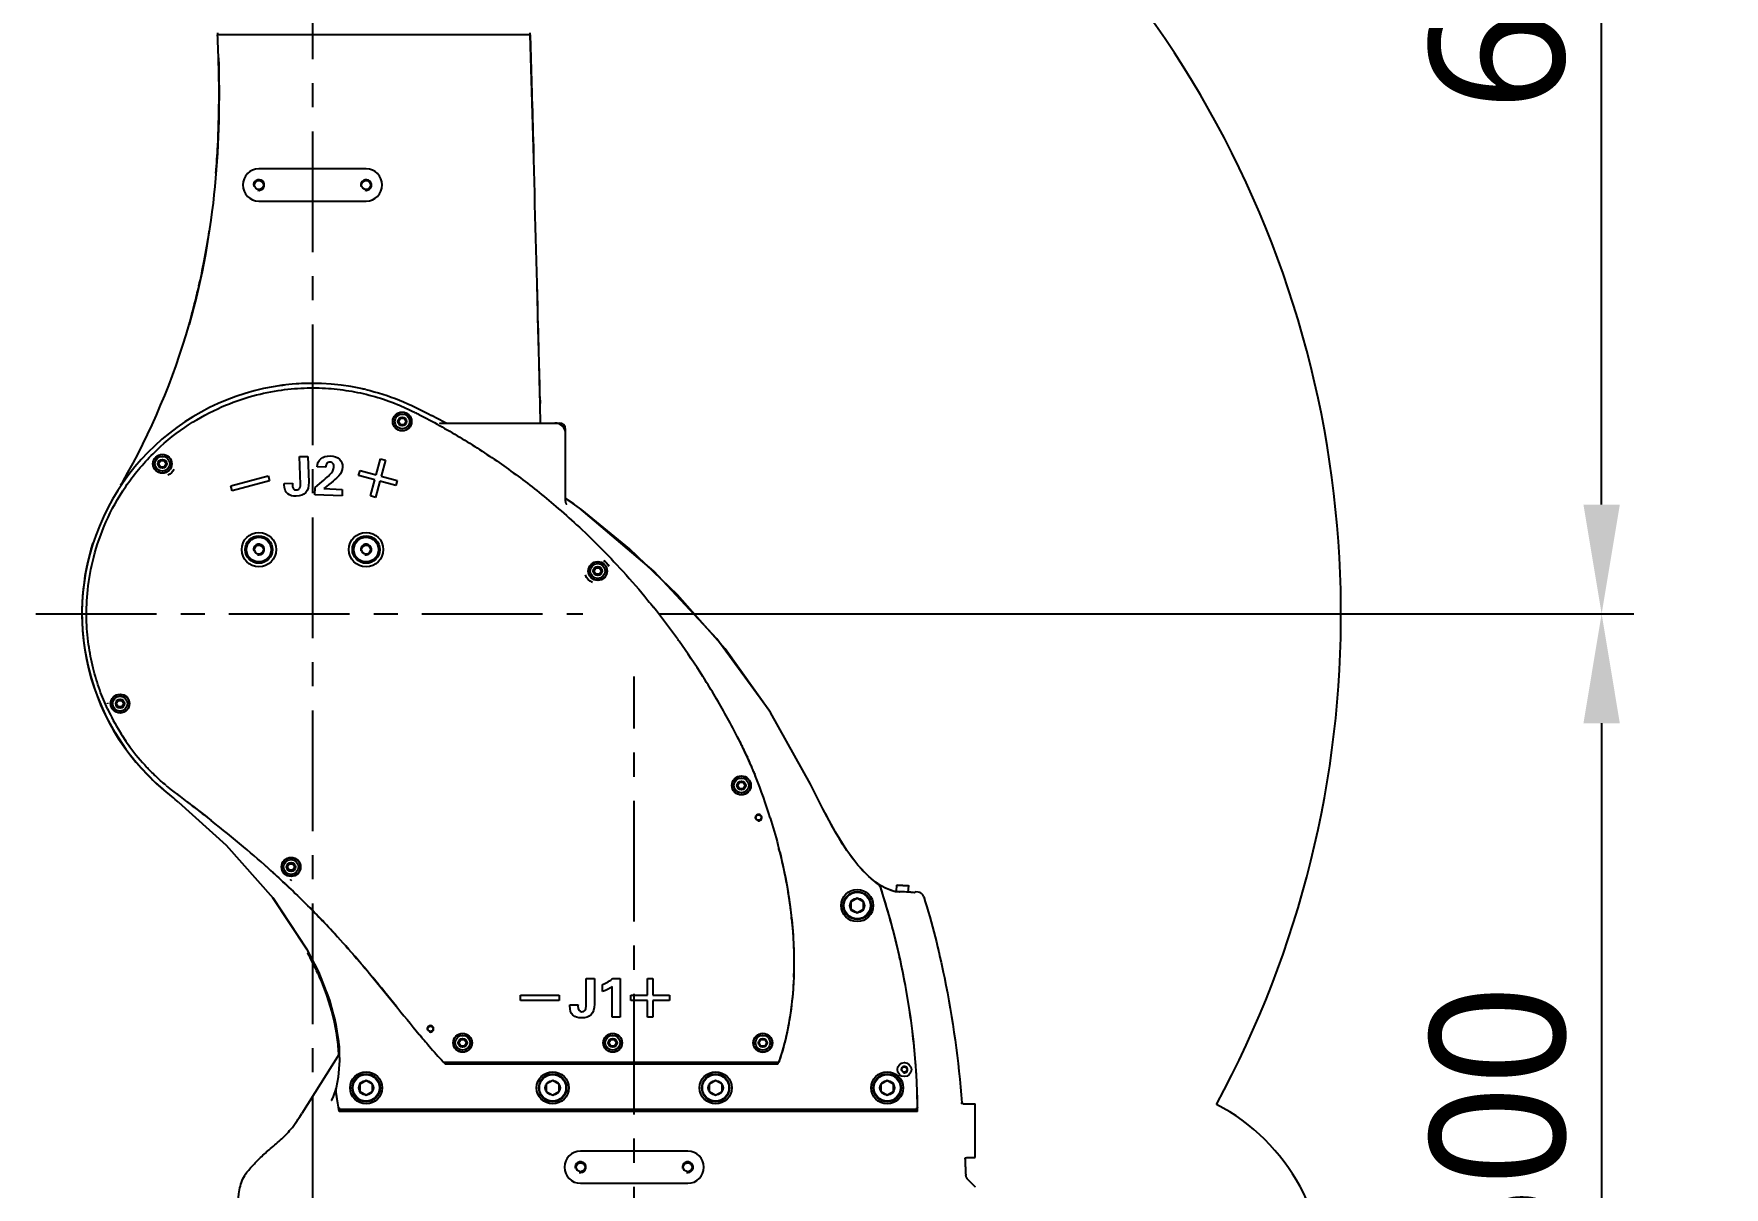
# Model space of a CAD drawing. Header units: millimetres. Extents: x 5828 to 6704, y 123 to 421.
# Drawn here: x 6617.15 to 6643.42, y 321.96 to 339.89 of the extents above; entities that cross this region are included whole.
import ezdxf

# ---------------------------------------------------------------- set-up
doc = ezdxf.new("R2010")
doc.units = ezdxf.units.MM
doc.linetypes.add('BANKLINE1', pattern=[5.5, 4, -1.5])
doc.linetypes.add('CENTER', pattern=[0.6, 0.375, -0.075, 0.075, -0.075])
for name, color, linetype in [('00_COMPONENTS', 7, 'BANKLINE1'), ('外形图', 7, 'Continuous'), ('多重引线', 7, 'Continuous')]:
    doc.layers.add(name, color=color, linetype=linetype)
doc.styles.add('微软雅黑', font='msyh.ttc', dxfattribs={"height": 2.1})
doc.dimstyles.new('尺寸标注_1_20比例', dxfattribs={"dimtxt": 2.1, "dimasz": 1.7, "dimexe": 0.5, "dimexo": 0.4, "dimgap": 0.5, "dimtad": 1, "dimdec": 1, "dimlfac": 20, "dimdsep": 46, "dimtxsty": '微软雅黑', "dimcen": 0.09, "dimadec": 0, "dimazin": 0, "dimtp": 0.01, "dimtm": 0.01, "dimtfac": 1, "dimtdec": 1, "dimtofl": 0, "dimtmove": 0, "dimatfit": 3, "dimfxl": 1, "dimtolj": 1, "dimarcsym": 0})

# ---------------------------------------------------------------- blocks, each defined once
blk = doc.blocks.new('*D1337')
at = {"layer": 'Defpoints', "color": 0}
for p in [(6631.218, 330.874), (6630.913, 314.208), (6641.52, 314.208)]:
    blk.add_point(p, dxfattribs=at)
at = {"layer": '外形图', "color": 0, "linetype": 'Continuous', "lineweight": -2}
for p, q in [((6631.618, 330.874), (6642.02, 330.874)), ((6641.52, 329.174), (6641.52, 315.908)), ((6631.313, 314.208), (6642.02, 314.208))]:
    blk.add_line(p, q, dxfattribs=at)
at = {"layer": '外形图', "color": 0}
for points in [[(6641.803, 329.174), (6641.237, 329.174), (6641.52, 330.874)], [(6641.237, 315.908), (6641.803, 315.908), (6641.52, 314.208)]]:
    blk.add_solid(points, dxfattribs=at)
at = {"layer": '外形图', "color": 0, "insert": (6638.848, 322.763), "char_height": 2.1, "attachment_point": 2, "rotation": 90, "style": '微软雅黑'}
blk.add_mtext('\\A1;\\A1;500', dxfattribs=at)
blk = doc.blocks.new('*D1338')
at = {"layer": 'Defpoints', "color": 0}
for p in [(6623.367, 351.208), (6641.52, 351.208), (6626.482, 330.874)]:
    blk.add_point(p, dxfattribs=at)
at = {"layer": '外形图', "color": 0, "linetype": 'Continuous', "lineweight": -2}
for p, q in [((6623.767, 351.208), (6642.02, 351.208)), ((6641.52, 332.574), (6641.52, 349.508)), ((6626.882, 330.874), (6642.02, 330.874))]:
    blk.add_line(p, q, dxfattribs=at)
at = {"layer": '外形图', "color": 0}
for points in [[(6641.803, 349.508), (6641.237, 349.508), (6641.52, 351.208)], [(6641.237, 332.574), (6641.803, 332.574), (6641.52, 330.874)]]:
    blk.add_solid(points, dxfattribs=at)
at = {"layer": '外形图', "color": 0, "insert": (6638.839, 341.041), "char_height": 2.1, "attachment_point": 2, "rotation": 90, "style": '微软雅黑'}
blk.add_mtext('\\A1;\\A1;610', dxfattribs=at)
blk = doc.blocks.new('*D1345')
at = {"layer": '00_COMPONENTS', "color": 0, "linetype": 'ByBlock', "lineweight": -2, "ltscale": 20}
for p, q in [((6577.981, 330.474), (6577.981, 281.709)), ((6626.482, 314.609), (6626.482, 281.709)), ((6624.782, 282.209), (6579.681, 282.209))]:
    blk.add_line(p, q, dxfattribs=at)
at = {"layer": '00_COMPONENTS', "color": 0}
for points in [[(6579.681, 282.493), (6579.681, 281.926), (6577.981, 282.209)], [(6624.782, 281.926), (6624.782, 282.493), (6626.482, 282.209)]]:
    blk.add_solid(points, dxfattribs=at)
at = {"layer": 'Defpoints', "color": 0}
for p in [(6577.981, 330.874), (6626.482, 315.009), (6577.981, 282.209)]:
    blk.add_point(p, dxfattribs=at)
at = {"layer": '00_COMPONENTS', "color": 0, "insert": (6602.231, 283.801), "char_height": 2.1, "attachment_point": 5, "style": '微软雅黑'}
blk.add_mtext('\\A1;\\A1;1455', dxfattribs=at)
blk = doc.blocks.new('*D1347')
at = {"layer": '00_COMPONENTS', "color": 0, "linetype": 'ByBlock', "lineweight": -2, "ltscale": 20}
for p, q in [((6621.082, 374.376), (6566.968, 374.376)), ((6567.468, 315.908), (6567.468, 372.676)), ((6622.415, 314.208), (6566.968, 314.208))]:
    blk.add_line(p, q, dxfattribs=at)
at = {"layer": '00_COMPONENTS', "color": 0}
for points in [[(6567.752, 372.676), (6567.185, 372.676), (6567.468, 374.376)], [(6567.185, 315.908), (6567.752, 315.908), (6567.468, 314.208)]]:
    blk.add_solid(points, dxfattribs=at)
at = {"layer": 'Defpoints', "color": 0}
for p in [(6567.468, 374.376), (6621.482, 374.376), (6622.815, 314.208)]:
    blk.add_point(p, dxfattribs=at)
at = {"layer": '00_COMPONENTS', "color": 0, "insert": (6565.877, 344.292), "char_height": 2.1, "attachment_point": 5, "rotation": 90, "style": '微软雅黑'}
blk.add_mtext('\\A1;\\A1;1805', dxfattribs=at)

msp = doc.modelspace()

# ---------------------------------------------------------------- linework, layer by layer
at = {"layer": '00_COMPONENTS', "linetype": 'CENTER', "ltscale": 5}
msp.add_line((6617.1838, 330.8743), (6625.6824, 330.8743), dxfattribs=at)
at = {"layer": '00_COMPONENTS', "linetype": 'ByBlock', "ltscale": 20}
for centre, radius, start, end in [((6621.4819, 330.8743), 43.5013, 9, 259), ((6621.4819, 330.8743), 15.9863, 331.51953, 87.2624), ((6621.4819, 330.8743), 12.1191, 96.25982, 253.7161), ((6641.5649, 334.0552), 23.168, 254.87288, 9), ((6634.0819, 320.4743), 3.1333, 354.85283, 62.3997)]:
    msp.add_arc(centre, radius, start, end, dxfattribs=at)
at = {"layer": '外形图', "linetype": 'CENTER', "ltscale": 5}
for p, q in [((6621.4819, 353.3743), (6621.4819, 314.041)), ((6626.4819, 314.0943), (6626.4819, 329.9038))]:
    msp.add_line(p, q, dxfattribs=at)
at = {"layer": '外形图', "linetype": 'Continuous'}
for p, q in [((6620.0056, 339.9077), (6620.0072, 339.8743)), ((6624.8644, 339.8743), (6620.0072, 339.8743)), ((6624.8644, 339.8743), (6624.8634, 339.9077)), ((6622.3153, 337.791), (6620.6486, 337.791)), ((6620.6486, 337.291), (6622.3153, 337.291)), ((6625.0173, 334.253), (6625.0197, 334.1469)), ((6623.5285, 333.8567), (6623.3334, 333.9592)), ((6622.8179, 333.8652), (6622.8472, 333.916)), ((6622.8472, 333.8143), (6622.8179, 333.8652)), ((6622.8472, 333.916), (6622.9059, 333.916)), ((6622.9059, 333.8143), (6622.8472, 333.8143)), ((6622.9059, 333.916), (6622.9353, 333.8652)), ((6622.9353, 333.8652), (6622.9059, 333.8143)), ((6623.4873, 333.841), (6625.3153, 333.841)), ((6623.5208, 333.8499), (6623.5085, 333.8557)), ((6623.5562, 333.8414), (6623.5208, 333.8499)), ((6623.5564, 333.841), (6623.5285, 333.8567)), ((6623.5667, 333.841), (6623.5562, 333.8414)), ((6625.0266, 333.842), (6625.0264, 333.8547)), ((6625.4153, 332.6412), (6625.4153, 333.741)), ((6619.0898, 333.2078), (6619.1191, 333.2586)), ((6619.1191, 333.157), (6619.0898, 333.2078)), ((6619.1191, 333.2586), (6619.1778, 333.2586)), ((6619.1778, 333.2586), (6619.2072, 333.2078)), ((6619.2072, 333.2078), (6619.1778, 333.157)), ((6621.2798, 333.3188), (6621.4101, 333.3231)), ((6621.2942, 332.8841), (6621.2798, 333.3188)), ((6621.4101, 333.3231), (6621.4234, 332.9226)), ((6622.4702, 333.0375), (6622.5371, 333.287)), ((6622.5371, 333.287), (6622.6176, 333.2654)), ((6622.6176, 333.2654), (6622.5507, 333.0159)), ((6619.1778, 333.157), (6619.1191, 333.157)), ((6620.214, 332.8659), (6620.7936, 333.0212)), ((6620.8151, 332.9407), (6620.2356, 332.7854)), ((6620.7936, 333.0212), (6620.8151, 332.9407)), ((6621.042, 332.9016), (6621.1693, 332.9059)), ((6621.1693, 332.9059), (6621.1692, 332.8845)), ((6621.6871, 333.1552), (6621.5531, 333.1606)), ((6622.1991, 333.0238), (6622.2207, 333.1043)), ((6622.4487, 332.957), (6622.1991, 333.0238)), ((6622.2207, 333.1043), (6622.4702, 333.0375)), ((6622.3818, 332.7074), (6622.4487, 332.957)), ((6622.5291, 332.9354), (6622.4623, 332.6859)), ((6622.7787, 332.8685), (6622.5291, 332.9354)), ((6622.5507, 333.0159), (6622.8002, 332.949)), ((6622.8002, 332.949), (6622.7787, 332.8685)), ((6620.2356, 332.7854), (6620.214, 332.8659)), ((6621.0426, 332.8828), (6621.042, 332.9016)), ((6621.5183, 332.7255), (6621.523, 332.8399)), ((6621.9412, 332.7084), (6621.5183, 332.7255)), ((6621.6573, 332.8219), (6621.9454, 332.8103)), ((6621.9454, 332.8103), (6621.9412, 332.7084)), ((6622.4623, 332.6859), (6622.3818, 332.7074)), ((6625.6664, 332.4942), (6625.4153, 332.6738)), ((6625.5494, 332.5778), (6625.4153, 332.6678)), ((6626.7871, 331.5386), (6625.6272, 332.5222)), ((6625.8566, 331.541), (6625.8859, 331.5918)), ((6625.8859, 331.5918), (6625.9446, 331.5918)), ((6625.9446, 331.5918), (6625.974, 331.541)), ((6625.8859, 331.4902), (6625.8566, 331.541)), ((6625.9446, 331.4902), (6625.8859, 331.4902)), ((6625.974, 331.541), (6625.9446, 331.4902)), ((6627.7679, 330.4865), (6626.7871, 331.5386)), ((6627.1533, 330.4889), (6627.161, 330.4782)), ((6627.161, 330.4782), (6627.1656, 330.4718)), ((6628.5817, 329.3728), (6627.7679, 330.4865)), ((6618.4324, 329.4797), (6618.4618, 329.5305)), ((6618.4618, 329.5305), (6618.5205, 329.5305)), ((6618.5205, 329.5305), (6618.5498, 329.4797)), ((6618.4618, 329.4289), (6618.4324, 329.4797)), ((6618.5205, 329.4289), (6618.4618, 329.4289)), ((6618.5498, 329.4797), (6618.5205, 329.4289)), ((6628.5904, 329.3572), (6628.5817, 329.3728)), ((6628.0207, 329.093), (6628.0145, 329.1047)), ((6628.089, 328.9617), (6628.0912, 328.9574)), ((6618.6437, 328.808), (6618.6437, 328.8079)), ((6628.1554, 328.8286), (6628.1607, 328.8178)), ((6628.2377, 328.6552), (6628.2421, 328.6456)), ((6628.0899, 328.2077), (6628.1192, 328.2585)), ((6628.1192, 328.1568), (6628.0899, 328.2077)), ((6628.1192, 328.2585), (6628.1779, 328.2585)), ((6628.1779, 328.2585), (6628.2073, 328.2077)), ((6628.2073, 328.2077), (6628.1779, 328.1568)), ((6628.3509, 328.3948), (6628.3555, 328.3835)), ((6619.2921, 328.038), (6619.2964, 328.0345)), ((6628.1779, 328.1568), (6628.1192, 328.1568)), ((6619.6013, 327.9016), (6619.6378, 327.8733)), ((6619.6378, 327.8733), (6619.671, 327.8474)), ((6619.671, 327.8474), (6619.7364, 327.7963)), ((6619.7364, 327.7963), (6619.7441, 327.7902)), ((6619.7441, 327.7902), (6619.8227, 327.7286)), ((6619.8227, 327.7286), (6619.9074, 327.662)), ((6628.7427, 327.1802), (6628.7456, 327.1683)), ((6621.0899, 326.941), (6621.1192, 326.9918)), ((6621.1192, 326.8902), (6621.0899, 326.941)), ((6621.1192, 326.9918), (6621.1779, 326.9918)), ((6621.1779, 326.8902), (6621.1192, 326.8902)), ((6621.1779, 326.9918), (6621.2073, 326.941)), ((6621.2073, 326.941), (6621.1779, 326.8902)), ((6630.2052, 326.7241), (6630.1724, 326.7541)), ((6630.2131, 326.7189), (6630.2052, 326.7241)), ((6630.2682, 326.6831), (6630.233, 326.706)), ((6630.3898, 326.609), (6630.266, 326.6798)), ((6630.4941, 326.5694), (6630.373, 326.6186)), ((6630.5605, 326.5639), (6630.5672, 326.6603)), ((6630.5708, 326.6634), (6630.5672, 326.6603)), ((6630.5672, 326.6603), (6630.7501, 326.6475)), ((6630.5708, 326.6634), (6630.747, 326.6511)), ((6630.7434, 326.5511), (6630.7501, 326.6475)), ((6630.747, 326.6511), (6630.7501, 326.6475)), ((6620.8621, 326.4672), (6621.3907, 325.6689)), ((6629.9486, 326.4553), (6629.8496, 326.3982)), ((6629.8496, 326.3982), (6629.8496, 326.2838)), ((6630.0476, 326.3982), (6629.9486, 326.4553)), ((6630.0476, 326.2838), (6630.0476, 326.3982)), ((6630.5025, 326.5679), (6630.4941, 326.5694)), ((6630.5076, 326.5676), (6630.6128, 326.5602)), ((6630.6175, 326.5559), (6630.6043, 326.5565)), ((6630.8954, 326.5486), (6630.8481, 326.5519)), ((6630.8484, 326.5496), (6630.8485, 326.5487)), ((6629.8496, 326.2838), (6629.9486, 326.2267)), ((6629.9486, 326.2267), (6630.0476, 326.2838)), ((6621.574, 325.3064), (6621.5845, 325.2856)), ((6622.3581, 325.2959), (6622.3334, 325.3255)), ((6621.5647, 325.2831), (6621.5682, 325.2751)), ((6625.7335, 325.2075), (6625.8639, 325.2075)), ((6625.7335, 324.7726), (6625.7335, 325.2075)), ((6625.8639, 325.2075), (6625.8639, 324.8068)), ((6625.9888, 325.0045), (6625.9888, 325.116)), ((6626.1409, 324.6075), (6626.1409, 325.0818)), ((6626.1513, 325.2075), (6626.2633, 325.2075)), ((6626.2633, 325.2075), (6626.2633, 324.6075)), ((6626.6903, 325.2075), (6626.7737, 325.2075)), ((6626.6903, 324.9492), (6626.6903, 325.2075)), ((6626.7737, 325.2075), (6626.7737, 324.9492)), ((6622.7894, 324.7691), (6622.7865, 324.7728)), ((6624.7153, 324.9492), (6625.3153, 324.9492)), ((6624.7153, 324.8658), (6624.7153, 324.9492)), ((6625.3153, 324.8658), (6624.7153, 324.8658)), ((6625.3153, 324.9492), (6625.3153, 324.8658)), ((6625.482, 324.7985), (6625.6094, 324.7985)), ((6625.482, 324.7797), (6625.482, 324.7985)), ((6625.6094, 324.7985), (6625.6086, 324.7772)), ((6626.432, 324.9492), (6626.6903, 324.9492)), ((6626.432, 324.8659), (6626.432, 324.9492)), ((6626.6903, 324.8659), (6626.432, 324.8659)), ((6626.6903, 324.6075), (6626.6903, 324.8659)), ((6626.7737, 324.9492), (6627.032, 324.9492)), ((6627.032, 324.8659), (6626.7737, 324.8659)), ((6626.7737, 324.8659), (6626.7737, 324.6075)), ((6627.032, 324.9492), (6627.032, 324.8659)), ((6626.2633, 324.6075), (6626.1409, 324.6075)), ((6626.7737, 324.6075), (6626.6903, 324.6075)), ((6623.1799, 324.2921), (6623.1521, 324.3253)), ((6623.7566, 324.2077), (6623.7859, 324.2585)), ((6623.7859, 324.2585), (6623.8446, 324.2585)), ((6623.8446, 324.2585), (6623.874, 324.2077)), ((6626.0899, 324.2077), (6626.1192, 324.2585)), ((6626.1192, 324.2585), (6626.1779, 324.2585)), ((6626.1779, 324.2585), (6626.2073, 324.2077)), ((6628.4232, 324.2077), (6628.4526, 324.2585)), ((6628.4526, 324.2585), (6628.5113, 324.2585)), ((6628.5113, 324.2585), (6628.5406, 324.2077)), ((6621.8975, 324.0304), (6621.3156, 323.1077)), ((6623.7859, 324.1568), (6623.7566, 324.2077)), ((6623.8446, 324.1568), (6623.7859, 324.1568)), ((6623.874, 324.2077), (6623.8446, 324.1568)), ((6626.1192, 324.1568), (6626.0899, 324.2077)), ((6626.1779, 324.1568), (6626.1192, 324.1568)), ((6626.2073, 324.2077), (6626.1779, 324.1568)), ((6628.4526, 324.1568), (6628.4232, 324.2077)), ((6628.5113, 324.1568), (6628.4526, 324.1568)), ((6628.5406, 324.2077), (6628.5113, 324.1568)), ((6623.515, 323.9102), (6623.5171, 323.9079)), ((6623.5171, 323.9079), (6623.5172, 323.9078)), ((6623.5279, 323.8965), (6623.5173, 323.9078)), ((6623.5289, 323.9075), (6628.7111, 323.9076)), ((6628.7169, 323.8743), (6623.5486, 323.8743)), ((6628.7286, 323.9077), (6628.7271, 323.9032)), ((6628.7289, 323.908), (6628.7288, 323.9079)), ((6628.7289, 323.908), (6628.7311, 323.9145)), ((6621.883, 323.6712), (6621.8499, 323.5095)), ((6622.3153, 323.622), (6622.2162, 323.5648)), ((6622.2162, 323.5648), (6622.2162, 323.4505)), ((6622.2162, 323.4505), (6622.3153, 323.3933)), ((6622.4143, 323.5648), (6622.3153, 323.622)), ((6622.3153, 323.3933), (6622.4143, 323.4505)), ((6622.4143, 323.4505), (6622.4143, 323.5648)), ((6625.2153, 323.622), (6625.1162, 323.5648)), ((6625.1162, 323.5648), (6625.1162, 323.4505)), ((6625.1162, 323.4505), (6625.2153, 323.3933)), ((6625.3143, 323.5648), (6625.2153, 323.622)), ((6625.2153, 323.3933), (6625.3143, 323.4505)), ((6625.3143, 323.4505), (6625.3143, 323.5648)), ((6627.7486, 323.622), (6627.6496, 323.5648)), ((6627.6496, 323.5648), (6627.6496, 323.4505)), ((6627.6496, 323.4505), (6627.7486, 323.3933)), ((6627.8476, 323.5648), (6627.7486, 323.622)), ((6627.7486, 323.3933), (6627.8476, 323.4505)), ((6627.8476, 323.4505), (6627.8476, 323.5648)), ((6630.4153, 323.622), (6630.3162, 323.5648)), ((6630.3162, 323.5648), (6630.3162, 323.4505)), ((6630.3162, 323.4505), (6630.4153, 323.3933)), ((6630.5143, 323.5648), (6630.4153, 323.622)), ((6630.4153, 323.3933), (6630.5143, 323.4505)), ((6630.5143, 323.4505), (6630.5143, 323.5648)), ((6621.7747, 323.3133), (6621.7744, 323.3128)), ((6621.8866, 323.2077), (6621.8714, 323.2985)), ((6621.8925, 323.1724), (6621.8866, 323.2077)), ((6630.8847, 323.2076), (6630.8847, 323.2022)), ((6631.5765, 323.274), (6631.5781, 323.2555)), ((6631.5972, 323.2577), (6631.7819, 323.2577)), ((6631.7819, 322.4243), (6631.7819, 323.2577)), ((6621.8978, 323.141), (6621.8925, 323.1724)), ((6630.8846, 323.141), (6621.8978, 323.141)), ((6621.9038, 323.1743), (6630.8703, 323.1743)), ((6621.0514, 322.7612), (6621.0547, 322.7644)), ((6627.3153, 322.5243), (6625.6486, 322.5243)), ((6631.6293, 322.4145), (6631.6296, 322.4074)), ((6631.6509, 322.4243), (6631.7819, 322.4243)), ((6631.6379, 322.1677), (6631.6378, 322.1743)), ((6625.6486, 322.0243), (6627.3153, 322.0243)), ((6631.7846, 321.9682), (6631.6683, 322.0813))]:
    msp.add_line(p, q, dxfattribs=at)
for points in [[(6625.4269, 332.5829), (6625.4302, 332.5783), (6625.4272, 332.584), (6625.4196, 332.6058), (6625.4153, 332.6412)], [(6629.2247, 328.2295), (6628.6017, 329.3415), (6627.8943, 330.3309), (6627.1573, 331.1702), (6626.4101, 331.8844), (6625.6664, 332.4942)], [(6618.2899, 329.4899), (6618.2933, 329.4826), (6618.2955, 329.4748)], [(6630.2661, 326.6797), (6630.1269, 326.7903), (6629.9565, 326.9703), (6629.7871, 327.1977), (6629.6102, 327.484), (6629.4158, 327.8456), (6629.2247, 328.2295)], [(6619.4008, 327.9486), (6620.1402, 327.2804), (6620.8708, 326.4574), (6621.3907, 325.6689)], [(6629.5868, 327.5275), (6629.5616, 327.5702), (6629.4589, 327.7653)], [(6629.7565, 327.2473), (6629.7222, 327.2972), (6629.6558, 327.4102)], [(6629.9198, 327.0196), (6629.8805, 327.0663), (6629.8293, 327.1411)], [(6630.0867, 326.8327), (6630.0424, 326.8733), (6629.9972, 326.9272)], [(6621.1406, 326.7447), (6621.142, 326.7426), (6621.1437, 326.7407), (6621.1451, 326.7387), (6621.1482, 326.7344), (6621.1555, 326.73)], [(6630.6121, 326.5498), (6630.5248, 326.5615), (6630.3898, 326.609)], [(6621.3907, 325.6689), (6621.5731, 325.3108), (6621.7278, 324.9239), (6621.8306, 324.5628), (6621.887, 324.2311), (6621.9026, 323.9319), (6621.883, 323.6712)], [(6621.6984, 324.9925), (6621.7449, 324.8728), (6621.8461, 324.4907), (6621.8952, 324.1442), (6621.8968, 324.0293)], [(6623.5171, 323.9079), (6623.5171, 323.9082), (6623.5173, 323.9089), (6623.5176, 323.9099), (6623.5181, 323.9112), (6623.5187, 323.9127), (6623.5195, 323.9143)], [(6623.5172, 323.9078), (6623.5205, 323.9076), (6623.5289, 323.9075)], [(6628.7111, 323.9076), (6628.7201, 323.9076), (6628.7265, 323.9077)], [(6628.7245, 323.9165), (6628.7258, 323.9148), (6628.7268, 323.9131), (6628.7277, 323.9115), (6628.7284, 323.9101), (6628.7288, 323.909), (6628.7289, 323.9081)], [(6621.8498, 323.5092), (6621.7964, 323.3571), (6621.7744, 323.3128)], [(6631.5972, 323.2577), (6631.5801, 323.2626), (6631.5717, 323.2708), (6631.5702, 323.2735)], [(6631.623, 322.4071), (6631.6227, 322.4059), (6631.6244, 322.4095), (6631.6341, 322.4195), (6631.6509, 322.4243)], [(6631.6683, 322.0813), (6631.6576, 322.0936), (6631.6489, 322.1077)]]:
    msp.add_lwpolyline(points, dxfattribs=at)
for centre, radius in [((6620.6486, 337.541), 0.07), ((6622.3153, 337.541), 0.07), ((6622.8766, 333.8652), 0.1467), ((6622.8766, 333.8652), 0.1438), ((6622.8766, 333.8652), 0.115), ((6622.8766, 333.8652), 0.0684), ((6619.1485, 333.2078), 0.1467), ((6619.1485, 333.2078), 0.1438), ((6619.1485, 333.2078), 0.115), ((6619.1485, 333.2078), 0.0684), ((6620.6485, 331.8741), 0.07), ((6622.3152, 331.8741), 0.07), ((6625.9153, 331.541), 0.1467), ((6625.9153, 331.541), 0.1438), ((6625.9153, 331.541), 0.115), ((6625.9153, 331.541), 0.0684), ((6618.4911, 329.4797), 0.1467), ((6618.4911, 329.4797), 0.1438), ((6618.4911, 329.4797), 0.115), ((6618.4911, 329.4797), 0.0684), ((6628.1487, 328.2079), 0.1483), ((6628.1486, 328.2077), 0.1467), ((6628.1486, 328.2077), 0.1438), ((6628.1486, 328.2077), 0.115), ((6628.1486, 328.2077), 0.0684), ((6628.4153, 327.7079), 0.0417), ((6621.1488, 326.9411), 0.1483), ((6621.1486, 326.941), 0.1467), ((6621.1486, 326.941), 0.1438), ((6621.1486, 326.941), 0.115), ((6621.1486, 326.941), 0.0684), ((6629.9486, 326.341), 0.25), ((6629.9486, 326.341), 0.2167), ((6629.9486, 326.341), 0.2067), ((6629.9486, 326.341), 0.1143), ((6623.3153, 324.4244), 0.0417), ((6623.8153, 324.2077), 0.1467), ((6623.8153, 324.2077), 0.1438), ((6623.8153, 324.2077), 0.115), ((6623.8153, 324.2077), 0.0684), ((6626.1486, 324.2077), 0.1467), ((6626.1486, 324.2077), 0.1438), ((6626.1486, 324.2077), 0.115), ((6626.1486, 324.2077), 0.0684), ((6628.482, 324.2076), 0.1483), ((6628.4819, 324.2077), 0.1467), ((6628.4819, 324.2077), 0.1438), ((6628.4819, 324.2077), 0.115), ((6628.4819, 324.2077), 0.0684), ((6622.3153, 323.5077), 0.25), ((6622.3153, 323.5077), 0.2167), ((6622.3153, 323.5077), 0.2067), ((6625.2153, 323.5077), 0.25), ((6625.2153, 323.5077), 0.2167), ((6625.2153, 323.5077), 0.2067), ((6627.7486, 323.5077), 0.25), ((6627.7486, 323.5077), 0.2167), ((6627.7486, 323.5077), 0.2067), ((6630.4153, 323.5077), 0.25), ((6630.4153, 323.5077), 0.2167), ((6630.4153, 323.5077), 0.2067), ((6630.6819, 323.791), 0.1083), ((6630.6819, 323.791), 0.0417), ((6622.3153, 323.5077), 0.1143), ((6625.2153, 323.5077), 0.1143), ((6627.7486, 323.5077), 0.1143), ((6630.4153, 323.5077), 0.1143), ((6625.6486, 322.2743), 0.07), ((6627.3153, 322.2743), 0.07)]:
    msp.add_circle(centre, radius, dxfattribs=at)
for centre, radius, start, end in [((6598.2652, 338.8649), 21.7654, 1.71624, 2.65821), ((6598.2664, 338.865), 21.7642, 1.71541, 2.65822), ((5723.9183, 312.5642), 901.3599, 1.3788003, 1.7362574), ((6605.7712, 338.8703), 14.2564, 355.3941, 357.11317), ((6620.6486, 337.541), 0.25, 90, 270), ((6622.3153, 337.541), 0.25, 270, 90), ((6620.6486, 337.541), 0.0833, 255, 195), ((6622.3153, 337.541), 0.0833, 255, 195), ((6607.9289, 338.6323), 12.0848, 349.16075, 351.40055), ((6608.3398, 338.5543), 11.6666, 347.2143, 349.15767), ((6608.5948, 338.4969), 11.4052, 345.76695, 347.17056), ((6620.2369, 335.8544), 0.5333, 166.82632, 168.10516), ((6019.2759, 320.0562), 605.9077, 1.3426042, 1.5126105), ((6608.7714, 338.452), 11.223, 344.06669, 345.76734), ((6609.037, 338.3731), 10.9459, 330.15917, 344.08192), ((6621.4819, 330.8743), 3.5833, 77.89364, 232.32952), ((6621.4843, 330.8589), 3.5988, 97.0907, 98.77927), ((6621.4823, 330.8897), 3.568, 89.00961, 94.05431), ((6621.5137, 330.9353), 3.5171, 76.92639, 78.18614), ((6620.6615, 329.1391), 5.4329, 63.62713, 63.74381), ((6623.4873, 334.0601), 0.2191, 261.81158, 270.00154), ((6625.2486, 333.6743), 0.1667, 0, 90), ((6625.3153, 333.741), 0.1, 0, 90), ((6608.7238, 338.5414), 11.3013, 329.91386, 330.20924), ((6620.6485, 331.8741), 0.0833, 255, 195), ((6622.3152, 331.8741), 0.0833, 255, 195), ((6617.4067, 323.4824), 12.0036, 35.71115, 38.65636), ((6617.3209, 323.4203), 12.1095, 35.48906, 35.61303), ((6617.2172, 323.3483), 12.2358, 32.37457, 35.48177), ((6617.1554, 323.3089), 12.3091, 32.07679, 32.3753), ((6617.0909, 323.2692), 12.3848, 28.89513, 32.074), ((6621.4939, 330.8858), 3.5272, 204.96949, 211.44991), ((6618.9617, 324.3001), 10.2487, 27.95634, 28.90353), ((6621.4684, 330.8684), 3.4964, 211.42488, 216.10828), ((6621.4693, 330.8692), 3.4973, 211.60515, 216.03435), ((6619.4415, 324.5539), 9.706, 27.06439, 27.88209), ((6619.734, 324.7041), 9.3772, 26.92603, 27.06058), ((6621.5277, 330.8921), 3.6266, 215.83271, 229.12957), ((6621.3594, 330.7929), 3.3638, 216.16272, 223.2353), ((6620.0481, 324.8632), 9.0252, 26.06382, 26.9777), ((6619.9918, 324.8347), 9.0881, 26.10644, 26.9278), ((6620.3869, 325.0296), 8.6477, 25.91195, 26.09859), ((6620.9193, 325.287), 8.0563, 24.71367, 25.99267), ((6620.8221, 325.24), 8.1642, 25.06964, 25.91857), ((6621.2474, 325.4397), 7.6944, 24.81143, 25.06478), ((6621.4769, 330.9), 3.5228, 223.19661, 223.35975), ((6621.7298, 325.6624), 7.1631, 23.53898, 24.81346), ((6621.9415, 325.7571), 6.9313, 23.6223, 24.62927), ((6622.7226, 326.0991), 6.0785, 22.81704, 23.61855), ((6622.5888, 326.0412), 6.2242, 23.15686, 23.50089), ((6623.1608, 326.2851), 5.6024, 22.22603, 23.16345), ((6623.4343, 326.3985), 5.3064, 22.09863, 22.81794), ((6621.5353, 331.0222), 3.6527, 230.3789, 230.62341), ((6623.7115, 326.5115), 5.007, 21.93673, 22.21089), ((6623.9879, 326.6234), 4.7089, 21.52136, 21.9494), ((6623.9614, 326.6122), 4.7376, 21.6483, 21.93665), ((6624.1851, 326.701), 4.4969, 21.34598, 21.64829), ((6624.1506, 326.6877), 4.5339, 21.34286, 21.5197), ((6619.4904, 324.8595), 9.5398, 17.36371, 21.38357), ((6604.1221, 309.4731), 23.9747, 50.41029, 50.73334), ((6603.6686, 307.3714), 25.9874, 52.18632, 52.37159), ((6607.7961, 312.2569), 19.5959, 49.92457, 51.82595), ((6608.107, 312.6391), 19.1033, 49.90005, 51.85046), ((6628.4153, 327.7079), 0.05, 254.94477, 90.00147), ((6609.6578, 314.4838), 16.6933, 47.93909, 49.89338), ((6620.3107, 325.1012), 8.6845, 13.85066, 14.20371), ((6610.3639, 315.2673), 15.6389, 46.21686, 48.40591), ((6630.1924, 326.5708), 0.1315, 41.0391, 55.97669), ((6618.8149, 322.9133), 12.0818, 11.01684, 17.84372), ((6618.886, 322.9341), 12.0076, 12.91228, 17.85316), ((6611.0069, 315.9425), 14.7065, 42.46976, 45.32508), ((6631.6168, 346.7514), 20.2202, 266.93716, 267.12993), ((6630.8884, 326.4488), 0.1, 17.23269, 86), ((6621.8445, 325.3811), 7.1241, 6.08139, 6.26236), ((6616.799, 323.1371), 5.227, 28.00665, 28.2078), ((6616.9789, 323.231), 5.0241, 25.13746, 28.0247), ((6608.7333, 313.917), 17.7515, 39.99181, 41.88661), ((6618.6315, 322.8711), 12.2698, 11.44381, 12.93377), ((6617.2348, 323.3527), 4.7407, 24.02932, 25.12061), ((6623.2607, 325.4421), 5.7054, 357.85433, 358.44081), ((6618.6958, 322.8843), 12.2042, 11.04396, 11.44283), ((6618.7929, 322.9027), 12.1054, 8.62761, 11.04664), ((6619.1679, 322.9587), 11.7263, 6.99087, 8.6318), ((6623.3153, 324.4244), 0.05, 255.44574, 90.00147), ((6619.8836, 323.0449), 11.0054, 4.48591, 6.99872), ((6630.2137, 330.1105), 9.1278, 220.71757, 222.78691), ((6630.2134, 330.1102), 9.1274, 220.71754, 222.78742), ((6628.8586, 328.8679), 7.2891, 223.00254, 223.24072), ((6625.3018, 325.0965), 3.6272, 340.30874, 340.79206), ((6630.6819, 323.791), 0.05, 255, 195), ((6620.8561, 323.1207), 10.0299, 2.68995, 4.48876), ((6536.1957, 308.8933), 86.8782, 9.483512, 9.642805), ((6562.2547, 313.3005), 60.4492, 9.520164, 9.661793), ((6622.0024, 323.4684), 0.158, 164.93959, 170.50428), ((6622.0796, 323.1767), 8.8052, 0.20082, 2.69968), ((6626.1607, 325.3941), 4.8009, 207.09203, 207.53977), ((6627.5561, 324.6217), 3.6164, 336.4079, 336.98292), ((6622.6942, 323.1829), 8.1905, 359.94351, 0.13528), ((6622.7765, 323.1828), 8.1082, 359.70464, 359.94359), ((6625.6486, 322.2743), 0.25, 90, 270), ((6627.3153, 322.2743), 0.25, 270, 90), ((6609.1005, 321.4982), 22.5474, 1.71848, 2.31107), ((6625.6486, 322.2743), 0.0833, 255, 195), ((6627.3153, 322.2743), 0.0833, 255, 195), ((6640.1426, 322.3364), 8.5064, 181.13602, 181.2549), ((6631.7156, 321.8973), 0.0989, 41.85423, 45.77233)]:
    msp.add_arc(centre, radius, start, end, dxfattribs=at)
for points in [[(6624.8644, 339.8743), (6624.874, 339.5556), (6624.8837, 339.2277), (6624.8934, 338.8942)], [(6620.0208, 339.5165), (6620.0585, 338.25), (6619.9826, 336.8398), (6619.5632, 335.3711)], [(6620.0096, 338.1523), (6620.0333, 338.622), (6620.0339, 339.078), (6620.0208, 339.5168)], [(6624.8934, 338.8942), (6624.9018, 338.6049), (6624.9102, 338.3114), (6624.9186, 338.016)], [(6625.0264, 333.8547), (6625.0234, 333.9852), (6625.0204, 334.1181), (6625.0173, 334.253)], [(6621.5531, 333.1606), (6621.5569, 333.214), (6621.577, 333.2563), (6621.6133, 333.2867)], [(6621.6133, 333.2867), (6621.6493, 333.3169), (6621.6971, 333.3313), (6621.7568, 333.3289)], [(6621.7067, 333.215), (6621.6969, 333.2025), (6621.6903, 333.1827), (6621.6871, 333.1552)], [(6621.7554, 333.2323), (6621.7329, 333.2332), (6621.7163, 333.2272), (6621.7067, 333.215)], [(6621.7997, 333.2105), (6621.7885, 333.2243), (6621.7738, 333.2316), (6621.7554, 333.2323)], [(6621.7568, 333.3289), (6621.8203, 333.3263), (6621.8685, 333.3089), (6621.9018, 333.2769)], [(6621.8155, 333.1571), (6621.8164, 333.1789), (6621.8108, 333.1966), (6621.7997, 333.2105)], [(6621.9018, 333.2769), (6621.9353, 333.2447), (6621.9512, 333.2035), (6621.9492, 333.1526)], [(6619.328, 333.1221), (6619.3096, 333.0824), (6619.2751, 333.0476), (6619.2355, 333.0289)], [(6621.4234, 332.9226), (6621.4258, 332.85), (6621.41, 332.7959), (6621.377, 332.7605)], [(6621.523, 332.8399), (6621.6285, 332.9259), (6621.703, 332.9907), (6621.7471, 333.0344)], [(6621.8905, 333.0196), (6621.8534, 332.9762), (6621.7754, 332.9104), (6621.6573, 332.8219)], [(6621.7471, 333.0344), (6621.791, 333.0778), (6621.814, 333.1187), (6621.8155, 333.1571)], [(6621.9492, 333.1526), (6621.9473, 333.1071), (6621.9275, 333.0627), (6621.8905, 333.0196)], [(6621.0962, 332.7425), (6621.0626, 332.7702), (6621.0448, 332.8169), (6621.0426, 332.8828)], [(6621.2283, 332.7038), (6621.1736, 332.702), (6621.1297, 332.7147), (6621.0962, 332.7425)], [(6621.1692, 332.8845), (6621.1689, 332.8273), (6621.1909, 332.7995), (6621.2284, 332.8008)], [(6621.377, 332.7605), (6621.3438, 332.7248), (6621.2943, 332.706), (6621.2283, 332.7038)], [(6621.2284, 332.8008), (6621.2527, 332.8016), (6621.27, 332.8084), (6621.2803, 332.8214)], [(6621.2803, 332.8214), (6621.2905, 332.8342), (6621.2952, 332.8553), (6621.2942, 332.8841)], [(6626.0045, 331.7066), (6626.0403, 331.6869), (6626.0708, 331.6538), (6626.0875, 331.6165)], [(6625.8325, 331.3605), (6625.7839, 331.3821), (6625.7423, 331.4288), (6625.7263, 331.4796)], [(6619.5349, 327.953), (6619.6384, 327.8732), (6619.7417, 327.793), (6619.846, 327.7142)], [(6628.7456, 327.1683), (6628.8183, 326.8718), (6628.8753, 326.5709), (6628.9132, 326.268)], [(6630.3155, 326.6154), (6630.3072, 326.6412), (6630.2885, 326.6646), (6630.2661, 326.6798)], [(6630.2916, 326.6571), (6630.3021, 326.6451), (6630.3106, 326.6307), (6630.3155, 326.6154)], [(6630.9839, 326.4784), (6631.1117, 326.0665), (6631.2171, 325.6471), (6631.3033, 325.2245)], [(6628.9286, 326.1358), (6628.9565, 325.8731), (6628.9699, 325.6082), (6628.9653, 325.344)], [(6622.7865, 324.7728), (6622.6647, 324.9233), (6622.5428, 325.0738), (6622.4191, 325.2228)], [(6625.9888, 325.116), (6626.0565, 325.1407), (6626.1104, 325.1712), (6626.1513, 325.2075)], [(6626.1409, 325.0818), (6626.1054, 325.0533), (6626.0548, 325.0279), (6625.9888, 325.0045)], [(6628.9621, 325.2285), (6628.9536, 324.9998), (6628.931, 324.771), (6628.8917, 324.5456)], [(6630.8847, 323.2077), (6630.8825, 323.8828), (6630.8033, 324.5595), (6630.674, 325.2221)], [(6631.3033, 325.2245), (6631.4346, 324.5812), (6631.5223, 323.9283), (6631.5765, 323.274)], [(6625.5309, 324.6376), (6625.4983, 324.6664), (6625.482, 324.7136), (6625.482, 324.7797)], [(6625.6086, 324.7772), (6625.6064, 324.72), (6625.6274, 324.6915), (6625.665, 324.6915)], [(6625.7175, 324.7104), (6625.7281, 324.7228), (6625.7335, 324.7437), (6625.7335, 324.7726)], [(6625.8639, 324.8068), (6625.8639, 324.7341), (6625.8463, 324.6806), (6625.8122, 324.6463)], [(6625.6617, 324.5946), (6625.6069, 324.5946), (6625.5635, 324.6088), (6625.5309, 324.6376)], [(6625.8122, 324.6463), (6625.7778, 324.6117), (6625.7277, 324.5946), (6625.6617, 324.5946)], [(6625.665, 324.6915), (6625.6892, 324.6915), (6625.7068, 324.6978), (6625.7175, 324.7104)], [(6628.8849, 324.5075), (6628.8476, 324.3043), (6628.7963, 324.1029), (6628.7286, 323.9077)], [(6621.8465, 323.4458), (6621.8437, 323.4618), (6621.8439, 323.4785), (6621.8466, 323.4945)], [(6621.8466, 323.4944), (6621.8439, 323.4784), (6621.8437, 323.4618), (6621.8465, 323.4459)], [(6621.2025, 322.9386), (6621.2364, 322.9852), (6621.2728, 323.0398), (6621.3156, 323.1077)], [(6631.6489, 322.1077), (6631.6423, 322.1207), (6631.6386, 322.1355), (6631.6383, 322.1501)]]:
    msp.add_open_spline(points, degree=3, dxfattribs=at)
for points, knots in [([(6618.2964, 329.3969), (6618.2515, 329.4932), (6618.1657, 329.7017), (6618.0646, 330.0361), (6617.9935, 330.4066), (6617.961, 330.8141), (6617.9801, 331.2709), (6618.0722, 331.7794), (6618.2628, 332.3253), (6618.5685, 332.8742), (6618.9828, 333.3736), (6619.4715, 333.7778), (6619.9824, 334.0677), (6620.4753, 334.2524), (6620.9291, 334.3531), (6621.342, 334.3923), (6621.7255, 334.3858), (6622.0934, 334.3407), (6622.4529, 334.2581), (6622.778, 334.1463), (6622.9782, 334.0542), (6623.0649, 334.0114)], [0, 0, 0, 0, 0.0367302, 0.0778051, 0.1205378, 0.1669204, 0.2188077, 0.2781416, 0.3448932, 0.4177572, 0.4941713, 0.5678079, 0.6357639, 0.696288, 0.7490731, 0.7960024, 0.8393061, 0.8814231, 0.9238908, 0.9665887, 1, 1, 1, 1]), ([(6622.3092, 334.3613), (6622.4882, 334.3197), (6622.8409, 334.209), (6623.1703, 334.0441), (6623.3334, 333.9592)], [0, 0, 0, 0, 0.4998613, 1, 1, 1, 1]), ([(6623.0749, 334.0065), (6623.0953, 333.9964), (6623.2243, 333.9314), (6623.4571, 333.8043), (6623.7724, 333.623), (6624.0804, 333.43), (6624.3826, 333.2279), (6624.6789, 333.0157), (6624.9741, 332.7888), (6625.2783, 332.538), (6625.6017, 332.2511), (6625.95, 331.9167), (6626.3222, 331.5259), (6626.599, 331.2049), (6626.7525, 331.0153), (6626.7804, 330.9805)], [0, 0, 0, 0, 0.0141671, 0.0899061, 0.1650321, 0.2404879, 0.3161011, 0.3912034, 0.4672897, 0.5477985, 0.6365014, 0.7363097, 0.848195, 0.9722072, 1, 1, 1, 1]), ([(6618.5875, 328.769), (6618.2619, 329.2205), (6617.8153, 330.2905), (6617.9032, 331.4478), (6618.0728, 331.9781)], [0, 0, 0, 0, 0.4999363, 1, 1, 1, 1]), ([(6619.2059, 328.2086), (6619.1769, 328.2326), (6619.094, 328.3035), (6618.9981, 328.3955), (6618.932, 328.4641), (6618.9156, 328.4814)], [0, 0, 0, 0, 0.2834178, 0.820471, 1, 1, 1, 1]), ([(6619.5349, 327.953), (6619.4994, 327.9803), (6619.4117, 328.0476), (6619.3051, 328.1282), (6619.2358, 328.184), (6619.218, 328.1987)], [0, 0, 0, 0, 0.3346885, 0.8269921, 1, 1, 1, 1]), ([(6628.4153, 327.7579), (6628.4072, 327.7579), (6628.3918, 327.7541), (6628.3736, 327.7387), (6628.3646, 327.7177), (6628.3649, 327.7025), (6628.367, 327.6949), (6628.3672, 327.6943)], [0, 0, 0, 0, 0.2449014, 0.4898028, 0.7347042, 0.9796056, 1, 1, 1, 1]), ([(6628.5955, 327.7066), (6628.6391, 327.5671), (6628.7265, 327.2622), (6628.8338, 326.7932), (6628.9141, 326.3038), (6628.9608, 325.82), (6628.9719, 325.3361), (6628.9427, 324.8518), (6628.8676, 324.3747), (6628.7828, 324.0646), (6628.7311, 323.9145)], [0, 0, 0, 0, 0.1136966, 0.2467578, 0.3741754, 0.4993687, 0.6247483, 0.750526, 0.8764216, 1, 1, 1, 1]), ([(6620.841, 326.8775), (6620.8594, 326.8609), (6620.9621, 326.7677), (6621.1556, 326.5877), (6621.4277, 326.3223), (6621.7244, 326.0164), (6622.0497, 325.6594), (6622.4, 325.2493), (6622.7649, 324.7998), (6623.0635, 324.4294), (6623.2436, 324.2162), (6623.2954, 324.1561)], [0, 0, 0, 0, 0.0201952, 0.1134358, 0.216095, 0.3309018, 0.4618436, 0.6109456, 0.7718501, 0.9351655, 1, 1, 1, 1]), ([(6630.7816, 326.5487), (6630.7708, 326.5491), (6630.7161, 326.5512), (6630.6614, 326.5537), (6630.6175, 326.5559)], [0, 0, 0, 0, 0.1961207, 1, 1, 1, 1]), ([(6630.7816, 326.5487), (6630.7855, 326.5485), (6630.7931, 326.5482), (6630.8006, 326.5477), (6630.8042, 326.5474)], [0, 0, 0, 0, 0.5253404, 1, 1, 1, 1]), ([(6630.8042, 326.5474), (6630.8151, 326.5466), (6630.825, 326.5478), (6630.8478, 326.5439), (6630.8481, 326.5477)], [0, 0, 0, 0, 0.7426138, 1, 1, 1, 1]), ([(6630.8473, 326.5484), (6630.847, 326.5485), (6630.8463, 326.5487), (6630.8456, 326.5488), (6630.8452, 326.5488)], [0, 0, 0, 0, 0.4263811, 1, 1, 1, 1]), ([(6630.8481, 326.5477), (6630.8481, 326.5478), (6630.8479, 326.5482), (6630.8475, 326.5483), (6630.8473, 326.5484)], [0, 0, 0, 0, 0.3924396, 1, 1, 1, 1]), ([(6621.5682, 325.2751), (6621.6158, 325.1679), (6621.7477, 324.8369), (6621.8571, 324.4004), (6621.8831, 324.1007), (6621.8862, 324.0124)], [0, 0, 0, 0, 0.2523644, 0.7696528, 1, 1, 1, 1]), ([(6623.3153, 324.4744), (6623.3077, 324.4744), (6623.2926, 324.471), (6623.2739, 324.4557), (6623.2642, 324.4329), (6623.2653, 324.4169), (6623.2677, 324.4094), (6623.2678, 324.4088)], [0, 0, 0, 0, 0.2449014, 0.4898028, 0.7347042, 0.9796056, 1, 1, 1, 1]), ([(6620.3153, 321.441), (6620.3153, 321.6015), (6620.3161, 321.8422), (6620.403, 322.1339), (6620.5349, 322.2804), (6620.6596, 322.4149), (6620.8139, 322.5513), (6620.986, 322.694), (6621.166, 322.8751), (6621.2628, 323.0239), (6621.3156, 323.1077)], [0, 0, 0, 0, 0.2367184, 0.3541308, 0.4365702, 0.5239079, 0.6252499, 0.7395754, 0.8539196, 1, 1, 1, 1])]:
    msp.add_open_spline(points, degree=3, knots=knots, dxfattribs=at)
at = {"layer": '多重引线', "ltscale": 20}
for centre, radius in [((6620.6485, 331.8741), 0.2667), ((6622.3152, 331.8741), 0.2667), ((6620.6485, 331.8741), 0.2133), ((6620.6485, 331.8741), 0.192), ((6622.3152, 331.8741), 0.2133), ((6622.3152, 331.8741), 0.192)]:
    msp.add_circle(centre, radius, dxfattribs=at)

# ---------------------------------------------------------------- dimensions: what is measured, and where the dimension line sits
at = {"layer": '00_COMPONENTS', "linetype": 'ByBlock', "ltscale": 20}
dim = msp.add_linear_dim(base=(6567.4683, 374.3757), p1=(6622.8153, 314.2077), p2=(6621.4819, 374.3757), angle=90, text='\\A1;1805', dimstyle='尺寸标注_1_20比例', dxfattribs=at)
dim.commit()
dim.dimension.update_dxf_attribs({"geometry": '*D1347', "text_midpoint": (6567.4683, 344.2917), "dimtype": 160})
dim = msp.add_linear_dim(base=(6577.9806, 282.2093), p1=(6626.4819, 315.0088), p2=(6577.9806, 330.8743), text='\\A1;1455', dimstyle='尺寸标注_1_20比例', dxfattribs=at)
dim.commit()
dim.dimension.update_dxf_attribs({"geometry": '*D1345', "text_midpoint": (6602.2313, 282.2093), "dimtype": 160})
at = {"layer": '外形图', "linetype": 'Continuous'}
for base, p1, p2, angle, text, picture, middle in [((6641.5199, 351.2077), (6626.4819, 330.8743), (6623.3672, 351.2077), 90, '\\A1;610', '*D1338', (6641.5199, 341.041)), ((6641.5199, 314.2077), (6631.2176, 330.8743), (6630.9129, 314.2077), 270, '\\A1;500', '*D1337', (6641.5199, 322.763))]:
    dim = msp.add_linear_dim(base=base, p1=p1, p2=p2, angle=angle, text=text, dimstyle='尺寸标注_1_20比例', dxfattribs=at)
    dim.commit()
    dim.dimension.update_dxf_attribs({"geometry": picture, "text_midpoint": middle, "dimtype": 160})

doc.saveas('drawing.dxf')
